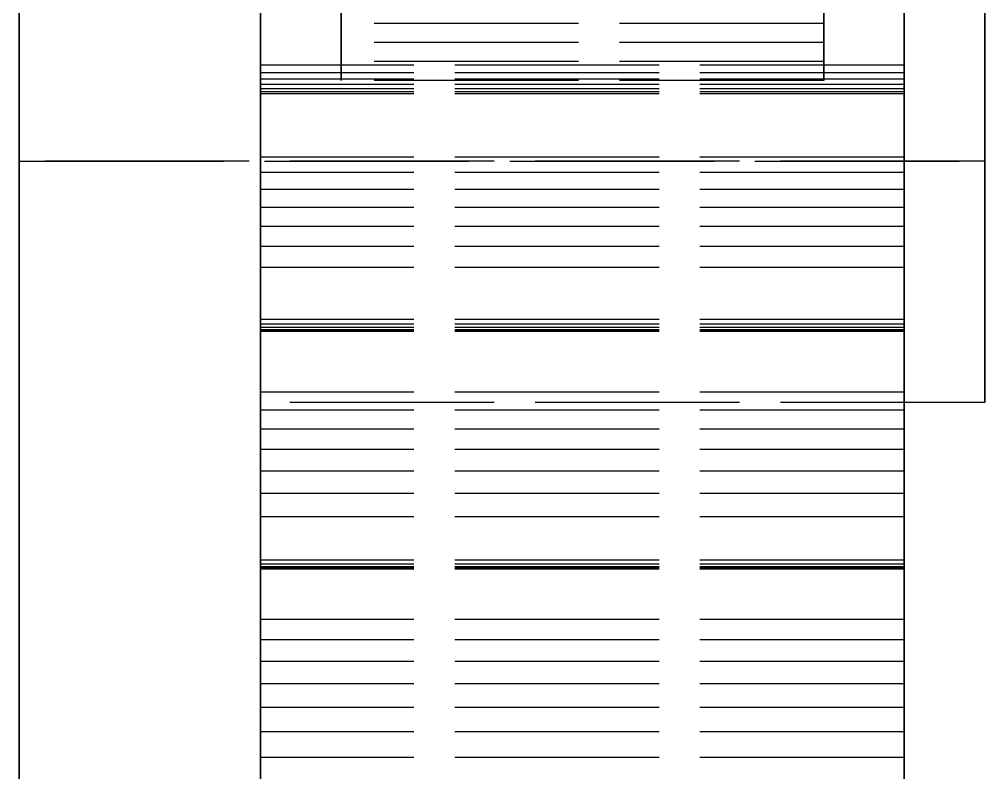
# Model space of a CAD drawing. Header units: millimetres. Extents: x -13 to 276, y -50 to 157.
# Drawn here: x 95.38 to 101.38, y 7.84 to 12.53 of the extents above; entities that cross this region are included whole.
import ezdxf

# ---------------------------------------------------------------- set-up
doc = ezdxf.new("R2010")
doc.units = ezdxf.units.MM
doc.linetypes.add('DASHED', pattern=[1.524, 1.27, -0.254])
doc.layers.add('HIDDEN', color=8, linetype='DASHED')
doc.layers.add('VISIBLE', color=7, linetype='CONTINUOUS')

msp = doc.modelspace()

# ---------------------------------------------------------------- linework, layer by layer
at = {"layer": 'HIDDEN'}
for points in [[(96.875, 21.58151), (96.875, 20.8831), (96.875, 20.18468), (96.875, 19.48627), (96.875, 18.78786), (96.875, 18.08944), (96.875, 17.39103), (96.875, 16.69262), (96.875, 15.99421), (96.875, 15.29579), (96.875, 14.59738), (96.875, 13.89897), (96.875, 13.20056), (96.875, 12.50214), (96.875, 11.80373), (96.875, 11.10532), (96.875, 10.4069), (96.875, 9.70849), (96.875, 9.01008), (96.875, 8.31167), (96.875, 7.61325)], [(96.875, 21.41286), (96.875, 20.80571), (96.875, 20.19857), (96.875, 19.59143), (96.875, 18.98429), (96.875, 18.37714), (96.875, 17.77), (96.875, 17.16286), (96.875, 16.55571), (96.875, 15.94857), (96.875, 15.34143), (96.875, 14.73429), (96.875, 14.12714), (96.875, 13.52), (96.875, 12.91286), (96.875, 12.30571), (96.875, 11.69857), (96.875, 11.09143), (96.875, 10.48429), (96.875, 9.87714), (96.875, 9.27), (96.875, 8.66286), (96.875, 8.05571), (96.875, 7.44857)], [(100.875, 21.41286), (100.875, 20.80571), (100.875, 20.19857), (100.875, 19.59143), (100.875, 18.98429), (100.875, 18.37714), (100.875, 17.77), (100.875, 17.16286), (100.875, 16.55571), (100.875, 15.94857), (100.875, 15.34143), (100.875, 14.73429), (100.875, 14.12714), (100.875, 13.52), (100.875, 12.91286), (100.875, 12.30571), (100.875, 11.69857), (100.875, 11.09143), (100.875, 10.48429), (100.875, 9.87714), (100.875, 9.27), (100.875, 8.66286), (100.875, 8.05571), (100.875, 7.44857)], [(95.375, 21.35929), (95.375, 20.59738), (95.375, 19.83548), (95.375, 19.07357), (95.375, 18.31167), (95.375, 17.54976), (95.375, 16.78786), (95.375, 16.02595), (95.375, 15.26405), (95.375, 14.50214), (95.375, 13.74024), (95.375, 12.97833), (95.375, 12.21643), (95.375, 11.45452), (95.375, 10.69262), (95.375, 9.93071), (95.375, 9.16881), (95.375, 8.4069), (95.375, 7.645)], [(96.875, 7.61325), (96.875, 7.96246), (96.875, 8.31167), (96.875, 8.66087), (96.875, 9.01008), (96.875, 9.35929), (96.875, 9.70849), (96.875, 10.0577), (96.875, 10.4069), (96.875, 10.75611), (96.875, 11.10532), (96.875, 11.45452), (96.875, 11.80373), (96.875, 12.15294), (96.875, 12.50214), (96.875, 12.85135), (96.875, 13.20056), (96.875, 13.54976), (96.875, 13.89897), (96.875, 14.24817), (96.875, 14.59738), (96.875, 14.94659), (96.875, 15.29579), (96.875, 15.645)], [(96.875, 7.75214), (96.875, 8.05571), (96.875, 8.35929), (96.875, 8.66286), (96.875, 8.96643), (96.875, 9.27), (96.875, 9.57357), (96.875, 9.87714), (96.875, 10.18071), (96.875, 10.48429), (96.875, 10.78786), (96.875, 11.09143), (96.875, 11.395), (96.875, 11.69857), (96.875, 12.00214), (96.875, 12.30571), (96.875, 12.60929)], [(97.375, 12.50121), (97.375, 12.61966)], [(97.375, 12.61966), (97.375, 12.50121)], [(100.375, 12.50121), (100.375, 12.61966)], [(100.375, 12.61966), (100.375, 12.50121)], [(100.875, 7.75214), (100.875, 8.05571), (100.875, 8.35929), (100.875, 8.66286), (100.875, 8.96643), (100.875, 9.27), (100.875, 9.57357), (100.875, 9.87714), (100.875, 10.18071), (100.875, 10.48429), (100.875, 10.78786), (100.875, 11.09143), (100.875, 11.395), (100.875, 11.69857), (100.875, 12.00214), (100.875, 12.30571), (100.875, 12.60929)], [(96.875, 12.58944), (96.875, 12.41484), (96.875, 12.24024), (96.875, 12.06563), (96.875, 11.89103), (96.875, 11.71643), (96.875, 11.54183), (96.875, 11.36722), (96.875, 11.19262), (96.875, 11.01802), (96.875, 10.84341), (96.875, 10.66881), (96.875, 10.49421), (96.875, 10.3196), (96.875, 10.145)], [(96.875, 10.145), (96.875, 10.2323), (96.875, 10.3196), (96.875, 10.4069), (96.875, 10.49421), (96.875, 10.58151), (96.875, 10.66881), (96.875, 10.75611), (96.875, 10.84341), (96.875, 10.93071), (96.875, 11.01802), (96.875, 11.10532), (96.875, 11.19262), (96.875, 11.27992), (96.875, 11.36722), (96.875, 11.45452), (96.875, 11.54183), (96.875, 11.62913), (96.875, 11.71643), (96.875, 11.80373), (96.875, 11.89103), (96.875, 11.97833), (96.875, 12.06563), (96.875, 12.15294), (96.875, 12.24024), (96.875, 12.32754), (96.875, 12.41484), (96.875, 12.50214), (96.875, 12.58944)], [(96.875, 12.57169), (96.875, 12.24143)], [(96.875, 12.24143), (96.875, 12.57169)], [(100.875, 12.57169), (100.875, 12.24143)], [(100.875, 12.24143), (100.875, 12.57169)], [(101.375, 12.58944), (101.375, 12.41484), (101.375, 12.24024), (101.375, 12.06563), (101.375, 11.89103), (101.375, 11.71643), (101.375, 11.54183), (101.375, 11.36722), (101.375, 11.19262), (101.375, 11.01802), (101.375, 10.84341), (101.375, 10.66881), (101.375, 10.49421), (101.375, 10.3196), (101.375, 10.145)], [(101.375, 10.145), (101.375, 10.2323), (101.375, 10.3196), (101.375, 10.4069), (101.375, 10.49421), (101.375, 10.58151), (101.375, 10.66881), (101.375, 10.75611), (101.375, 10.84341), (101.375, 10.93071), (101.375, 11.01802), (101.375, 11.10532), (101.375, 11.19262), (101.375, 11.27992), (101.375, 11.36722), (101.375, 11.45452), (101.375, 11.54183), (101.375, 11.62913), (101.375, 11.71643), (101.375, 11.80373), (101.375, 11.89103), (101.375, 11.97833), (101.375, 12.06563), (101.375, 12.15294), (101.375, 12.24024), (101.375, 12.32754), (101.375, 12.41484), (101.375, 12.50214), (101.375, 12.58944)], [(95.375, 12.53389), (95.375, 12.4069), (95.375, 12.27992), (95.375, 12.15294), (95.375, 12.02595), (95.375, 11.89897), (95.375, 11.77198), (95.375, 11.645)], [(95.375, 11.645), (95.375, 11.70849), (95.375, 11.77198), (95.375, 11.83548), (95.375, 11.89897), (95.375, 11.96246), (95.375, 12.02595), (95.375, 12.08944), (95.375, 12.15294), (95.375, 12.21643), (95.375, 12.27992), (95.375, 12.34341), (95.375, 12.4069), (95.375, 12.4704), (95.375, 12.53389)], [(95.375, 12.53389), (95.375, 12.4069), (95.375, 12.27992), (95.375, 12.15294), (95.375, 12.02595), (95.375, 11.89897), (95.375, 11.77198), (95.375, 11.645)], [(95.375, 11.645), (95.375, 11.70849), (95.375, 11.77198), (95.375, 11.83548), (95.375, 11.89897), (95.375, 11.96246), (95.375, 12.02595), (95.375, 12.08944), (95.375, 12.15294), (95.375, 12.21643), (95.375, 12.27992), (95.375, 12.34341), (95.375, 12.4069), (95.375, 12.4704), (95.375, 12.53389)], [(97.375, 12.38258), (97.375, 12.50121)], [(97.375, 12.50121), (97.375, 12.38258)], [(100.375, 12.50121), (97.375, 12.50121)], [(100.375, 12.50121), (97.375, 12.50121)], [(100.375, 12.38258), (100.375, 12.50121)], [(100.375, 12.50121), (100.375, 12.38258)], [(101.375, 12.53389), (101.375, 12.4069), (101.375, 12.27992), (101.375, 12.15294), (101.375, 12.02595), (101.375, 11.89897), (101.375, 11.77198), (101.375, 11.645)], [(101.375, 11.645), (101.375, 11.70849), (101.375, 11.77198), (101.375, 11.83548), (101.375, 11.89897), (101.375, 11.96246), (101.375, 12.02595), (101.375, 12.08944), (101.375, 12.15294), (101.375, 12.21643), (101.375, 12.27992), (101.375, 12.34341), (101.375, 12.4069), (101.375, 12.4704), (101.375, 12.53389)], [(101.375, 12.53389), (101.375, 12.4069), (101.375, 12.27992), (101.375, 12.15294), (101.375, 12.02595), (101.375, 11.89897), (101.375, 11.77198), (101.375, 11.645)], [(101.375, 11.645), (101.375, 11.70849), (101.375, 11.77198), (101.375, 11.83548), (101.375, 11.89897), (101.375, 11.96246), (101.375, 12.02595), (101.375, 12.08944), (101.375, 12.15294), (101.375, 12.21643), (101.375, 12.27992), (101.375, 12.34341), (101.375, 12.4069), (101.375, 12.4704), (101.375, 12.53389)], [(97.375, 12.2644), (97.375, 12.38258)], [(97.375, 12.38258), (97.375, 12.2644)], [(100.375, 12.38258), (97.375, 12.38258)], [(100.375, 12.38258), (97.375, 12.38258)], [(100.375, 12.2644), (100.375, 12.38258)], [(100.375, 12.38258), (100.375, 12.2644)], [(96.875, 12.24143), (96.875, 12.19497)], [(96.875, 12.19497), (96.875, 12.24143)], [(100.875, 12.24143), (96.875, 12.24143)], [(100.875, 12.24143), (96.875, 12.24143)], [(97.375, 12.14727), (97.375, 12.2644)], [(97.375, 12.2644), (97.375, 12.14727)], [(100.375, 12.2644), (97.375, 12.2644)], [(100.375, 12.2644), (97.375, 12.2644)], [(100.375, 12.14727), (100.375, 12.2644)], [(100.375, 12.2644), (100.375, 12.14727)], [(100.875, 12.24143), (100.875, 12.19497)], [(100.875, 12.19497), (100.875, 12.24143)], [(96.875, 12.19497), (96.875, 12.15484)], [(96.875, 12.15484), (96.875, 12.19497)], [(100.875, 12.19497), (96.875, 12.19497)], [(100.875, 12.19497), (96.875, 12.19497)], [(100.875, 12.19497), (100.875, 12.15484)], [(100.875, 12.15484), (100.875, 12.19497)], [(96.875, 12.15484), (96.875, 12.12131)], [(96.875, 12.12131), (96.875, 12.15484)], [(100.875, 12.15484), (96.875, 12.15484)], [(100.875, 12.15484), (96.875, 12.15484)], [(96.875, 12.12131), (96.875, 12.09473)], [(96.875, 12.09473), (96.875, 12.12131)], [(100.875, 12.12131), (96.875, 12.12131)], [(100.875, 12.12131), (96.875, 12.12131)], [(100.375, 12.14727), (97.375, 12.14727)], [(100.375, 12.14727), (97.375, 12.14727)], [(100.875, 12.15484), (100.875, 12.12131)], [(100.875, 12.12131), (100.875, 12.15484)], [(100.875, 12.12131), (100.875, 12.09473)], [(100.875, 12.09473), (100.875, 12.12131)], [(96.875, 12.09473), (96.875, 12.07559)], [(96.875, 12.07559), (96.875, 12.09473)], [(100.875, 12.09473), (96.875, 12.09473)], [(100.875, 12.09473), (96.875, 12.09473)], [(96.875, 12.07559), (96.875, 12.06458)], [(96.875, 12.06458), (96.875, 12.07559)], [(100.875, 12.07559), (96.875, 12.07559)], [(100.875, 12.07559), (96.875, 12.07559)], [(96.875, 12.06458), (96.875, 11.67062)], [(96.875, 11.67062), (96.875, 12.06458)], [(100.875, 12.06458), (96.875, 12.06458)], [(100.875, 12.06458), (96.875, 12.06458)], [(100.875, 12.09473), (100.875, 12.07559)], [(100.875, 12.07559), (100.875, 12.09473)], [(100.875, 12.07559), (100.875, 12.06458)], [(100.875, 12.06458), (100.875, 12.07559)], [(100.875, 12.06458), (100.875, 11.67062)], [(100.875, 11.67062), (100.875, 12.06458)], [(95.375, 11.645), (101.375, 11.645)], [(101.375, 11.645), (95.375, 11.645)], [(96.875, 11.67062), (96.875, 11.57409)], [(96.875, 11.57409), (96.875, 11.67062)], [(100.875, 11.67062), (96.875, 11.67062)], [(100.875, 11.67062), (96.875, 11.67062)], [(100.875, 11.67062), (100.875, 11.57409)], [(100.875, 11.57409), (100.875, 11.67062)], [(96.875, 11.57409), (96.875, 11.46959)], [(96.875, 11.46959), (96.875, 11.57409)], [(100.875, 11.57409), (96.875, 11.57409)], [(100.875, 11.57409), (96.875, 11.57409)], [(100.875, 11.57409), (100.875, 11.46959)], [(100.875, 11.46959), (100.875, 11.57409)], [(96.875, 11.46959), (96.875, 11.35782)], [(96.875, 11.35782), (96.875, 11.46959)], [(100.875, 11.46959), (96.875, 11.46959)], [(100.875, 11.46959), (96.875, 11.46959)], [(100.875, 11.46959), (100.875, 11.35782)], [(100.875, 11.35782), (100.875, 11.46959)], [(96.875, 11.35782), (96.875, 11.2393)], [(96.875, 11.2393), (96.875, 11.35782)], [(100.875, 11.35782), (96.875, 11.35782)], [(100.875, 11.35782), (96.875, 11.35782)], [(100.875, 11.35782), (100.875, 11.2393)], [(100.875, 11.2393), (100.875, 11.35782)], [(96.875, 11.2393), (96.875, 11.11442)], [(96.875, 11.11442), (96.875, 11.2393)], [(100.875, 11.2393), (96.875, 11.2393)], [(100.875, 11.2393), (96.875, 11.2393)], [(100.875, 11.2393), (100.875, 11.11442)], [(100.875, 11.11442), (100.875, 11.2393)], [(96.875, 11.11442), (96.875, 10.98349)], [(96.875, 10.98349), (96.875, 11.11442)], [(100.875, 11.11442), (96.875, 11.11442)], [(100.875, 11.11442), (96.875, 11.11442)], [(100.875, 11.11442), (100.875, 10.98349)], [(100.875, 10.98349), (100.875, 11.11442)], [(96.875, 10.98349), (96.875, 10.66033)], [(96.875, 10.66033), (96.875, 10.98349)], [(100.875, 10.98349), (96.875, 10.98349)], [(100.875, 10.98349), (96.875, 10.98349)], [(100.875, 10.98349), (100.875, 10.66033)], [(100.875, 10.66033), (100.875, 10.98349)], [(96.875, 10.66033), (96.875, 10.63256)], [(96.875, 10.63256), (96.875, 10.66033)], [(100.875, 10.66033), (96.875, 10.66033)], [(100.875, 10.66033), (96.875, 10.66033)], [(96.875, 10.63256), (96.875, 10.61102)], [(96.875, 10.61102), (96.875, 10.63256)], [(100.875, 10.63256), (96.875, 10.63256)], [(100.875, 10.63256), (96.875, 10.63256)], [(100.875, 10.66033), (100.875, 10.63256)], [(100.875, 10.63256), (100.875, 10.66033)], [(100.875, 10.63256), (100.875, 10.61102)], [(100.875, 10.61102), (100.875, 10.63256)], [(96.875, 10.61102), (96.875, 10.59595)], [(96.875, 10.59595), (96.875, 10.61102)], [(100.875, 10.61102), (96.875, 10.61102)], [(100.875, 10.61102), (96.875, 10.61102)], [(96.875, 10.59595), (96.875, 10.5877)], [(96.875, 10.5877), (96.875, 10.59595)], [(100.875, 10.59595), (96.875, 10.59595)], [(100.875, 10.59595), (96.875, 10.59595)], [(96.875, 10.58673), (96.875, 10.5937)], [(96.875, 10.5937), (96.875, 10.20997)], [(96.875, 10.20997), (96.875, 10.5937)], [(96.875, 10.5937), (96.875, 10.58673)], [(100.875, 10.5937), (96.875, 10.5937)], [(100.875, 10.5937), (96.875, 10.5937)], [(96.875, 10.5877), (96.875, 10.58673)], [(96.875, 10.58673), (96.875, 10.5877)], [(100.875, 10.5877), (96.875, 10.5877)], [(100.875, 10.5877), (96.875, 10.5877)], [(100.875, 10.58673), (96.875, 10.58673)], [(100.875, 10.58673), (96.875, 10.58673)], [(100.875, 10.61102), (100.875, 10.59595)], [(100.875, 10.59595), (100.875, 10.61102)], [(100.875, 10.59595), (100.875, 10.5877)], [(100.875, 10.5877), (100.875, 10.59595)], [(100.875, 10.58673), (100.875, 10.5937)], [(100.875, 10.5937), (100.875, 10.20997)], [(100.875, 10.20997), (100.875, 10.5937)], [(100.875, 10.5937), (100.875, 10.58673)], [(100.875, 10.5877), (100.875, 10.58673)], [(100.875, 10.58673), (100.875, 10.5877)], [(96.875, 10.20997), (96.875, 10.09825)], [(96.875, 10.09825), (96.875, 10.20997)], [(100.875, 10.20997), (96.875, 10.20997)], [(100.875, 10.20997), (96.875, 10.20997)], [(100.875, 10.20997), (100.875, 10.09825)], [(100.875, 10.09825), (100.875, 10.20997)], [(101.375, 10.145), (96.875, 10.145)], [(96.875, 10.09825), (96.875, 9.97878)], [(96.875, 9.97878), (96.875, 10.09825)], [(100.875, 10.09825), (96.875, 10.09825)], [(100.875, 10.09825), (96.875, 10.09825)], [(100.875, 10.09825), (100.875, 9.97878)], [(100.875, 9.97878), (100.875, 10.09825)], [(96.875, 9.97878), (96.875, 9.85228)], [(96.875, 9.85228), (96.875, 9.97878)], [(100.875, 9.97878), (96.875, 9.97878)], [(100.875, 9.97878), (96.875, 9.97878)], [(100.875, 9.97878), (100.875, 9.85228)], [(100.875, 9.85228), (100.875, 9.97878)], [(96.875, 9.85228), (96.875, 9.71925)], [(96.875, 9.71925), (96.875, 9.85228)], [(100.875, 9.85228), (96.875, 9.85228)], [(100.875, 9.85228), (96.875, 9.85228)], [(100.875, 9.85228), (100.875, 9.71925)], [(100.875, 9.71925), (100.875, 9.85228)], [(96.875, 9.71925), (96.875, 9.58008)], [(96.875, 9.58008), (96.875, 9.71925)], [(100.875, 9.71925), (96.875, 9.71925)], [(100.875, 9.71925), (96.875, 9.71925)], [(100.875, 9.71925), (100.875, 9.58008)], [(100.875, 9.58008), (100.875, 9.71925)], [(96.875, 9.58008), (96.875, 9.43505)], [(96.875, 9.43505), (96.875, 9.58008)], [(100.875, 9.58008), (96.875, 9.58008)], [(100.875, 9.58008), (96.875, 9.58008)], [(100.875, 9.58008), (100.875, 9.43505)], [(100.875, 9.43505), (100.875, 9.58008)], [(96.875, 9.43505), (96.875, 9.12176)], [(96.875, 9.12176), (96.875, 9.43505)], [(100.875, 9.43505), (96.875, 9.43505)], [(100.875, 9.43505), (96.875, 9.43505)], [(100.875, 9.43505), (100.875, 9.12176)], [(100.875, 9.12176), (100.875, 9.43505)], [(96.875, 9.14101), (96.875, 9.16592)], [(96.875, 9.16592), (96.875, 8.79569)], [(96.875, 8.79569), (96.875, 9.16592)], [(96.875, 9.16592), (96.875, 9.14101)], [(100.875, 9.16592), (96.875, 9.16592)], [(100.875, 9.16592), (96.875, 9.16592)], [(96.875, 9.12381), (96.875, 9.14101)], [(96.875, 9.14101), (96.875, 9.12381)], [(100.875, 9.14101), (96.875, 9.14101)], [(100.875, 9.14101), (96.875, 9.14101)], [(96.875, 9.11366), (96.875, 9.12381)], [(96.875, 9.12381), (96.875, 9.11366)], [(100.875, 9.12381), (96.875, 9.12381)], [(100.875, 9.12381), (96.875, 9.12381)], [(96.875, 9.12176), (96.875, 9.11292)], [(96.875, 9.11292), (96.875, 9.12176)], [(100.875, 9.12176), (96.875, 9.12176)], [(100.875, 9.12176), (96.875, 9.12176)], [(100.875, 9.14101), (100.875, 9.16592)], [(100.875, 9.16592), (100.875, 8.79569)], [(100.875, 8.79569), (100.875, 9.16592)], [(100.875, 9.16592), (100.875, 9.14101)], [(100.875, 9.12381), (100.875, 9.14101)], [(100.875, 9.14101), (100.875, 9.12381)], [(100.875, 9.11366), (100.875, 9.12381)], [(100.875, 9.12381), (100.875, 9.11366)], [(100.875, 9.12176), (100.875, 9.11292)], [(100.875, 9.11292), (100.875, 9.12176)], [(96.875, 9.11014), (96.875, 9.11366)], [(96.875, 9.11366), (96.875, 9.11014)], [(100.875, 9.11366), (96.875, 9.11366)], [(100.875, 9.11366), (96.875, 9.11366)], [(96.875, 9.11292), (96.875, 9.11014)], [(96.875, 9.11014), (96.875, 9.11292)], [(100.875, 9.11292), (96.875, 9.11292)], [(100.875, 9.11292), (96.875, 9.11292)], [(100.875, 9.11014), (96.875, 9.11014)], [(100.875, 9.11014), (96.875, 9.11014)], [(100.875, 9.11014), (100.875, 9.11366)], [(100.875, 9.11366), (100.875, 9.11014)], [(100.875, 9.11292), (100.875, 9.11014)], [(100.875, 9.11014), (100.875, 9.11292)], [(96.875, 8.79569), (96.875, 8.66973)], [(96.875, 8.66973), (96.875, 8.79569)], [(100.875, 8.79569), (96.875, 8.79569)], [(100.875, 8.79569), (96.875, 8.79569)], [(100.875, 8.79569), (100.875, 8.66973)], [(100.875, 8.66973), (100.875, 8.79569)], [(96.875, 8.66973), (96.875, 8.53633)], [(96.875, 8.53633), (96.875, 8.66973)], [(100.875, 8.66973), (96.875, 8.66973)], [(100.875, 8.66973), (96.875, 8.66973)], [(100.875, 8.66973), (100.875, 8.53633)], [(100.875, 8.53633), (100.875, 8.66973)], [(96.875, 8.53633), (96.875, 8.39617)], [(96.875, 8.39617), (96.875, 8.53633)], [(100.875, 8.53633), (96.875, 8.53633)], [(100.875, 8.53633), (96.875, 8.53633)], [(100.875, 8.53633), (100.875, 8.39617)], [(100.875, 8.39617), (100.875, 8.53633)], [(96.875, 8.39617), (96.875, 8.24976)], [(96.875, 8.24976), (96.875, 8.39617)], [(100.875, 8.39617), (96.875, 8.39617)], [(100.875, 8.39617), (96.875, 8.39617)], [(100.875, 8.39617), (100.875, 8.24976)], [(100.875, 8.24976), (100.875, 8.39617)], [(96.875, 8.24976), (96.875, 8.09747)], [(96.875, 8.09747), (96.875, 8.24976)], [(100.875, 8.24976), (96.875, 8.24976)], [(100.875, 8.24976), (96.875, 8.24976)], [(100.875, 8.24976), (100.875, 8.09747)], [(100.875, 8.09747), (100.875, 8.24976)], [(96.875, 8.09747), (96.875, 7.9396)], [(96.875, 7.9396), (96.875, 8.09747)], [(100.875, 8.09747), (96.875, 8.09747)], [(100.875, 8.09747), (96.875, 8.09747)], [(100.875, 8.09747), (100.875, 7.9396)], [(100.875, 7.9396), (100.875, 8.09747)], [(96.875, 7.9396), (96.875, 7.63884)], [(96.875, 7.63884), (96.875, 7.9396)], [(100.875, 7.9396), (96.875, 7.9396)], [(100.875, 7.9396), (96.875, 7.9396)], [(100.875, 7.9396), (100.875, 7.63884)], [(100.875, 7.63884), (100.875, 7.9396)]]:
    msp.add_lwpolyline(points, dxfattribs=at)
at = {"layer": 'VISIBLE'}
msp.add_lwpolyline([(95.375, 7.645), (95.375, 8.02595), (95.375, 8.4069), (95.375, 8.78786), (95.375, 9.16881), (95.375, 9.54976), (95.375, 9.93071), (95.375, 10.31167), (95.375, 10.69262), (95.375, 11.07357), (95.375, 11.45452), (95.375, 11.83548), (95.375, 12.21643), (95.375, 12.59738), (95.375, 12.97833), (95.375, 13.35929), (95.375, 13.74024), (95.375, 14.12119), (95.375, 14.50214), (95.375, 14.8831), (95.375, 15.26405), (95.375, 15.645)], dxfattribs=at)

doc.saveas('drawing.dxf')
